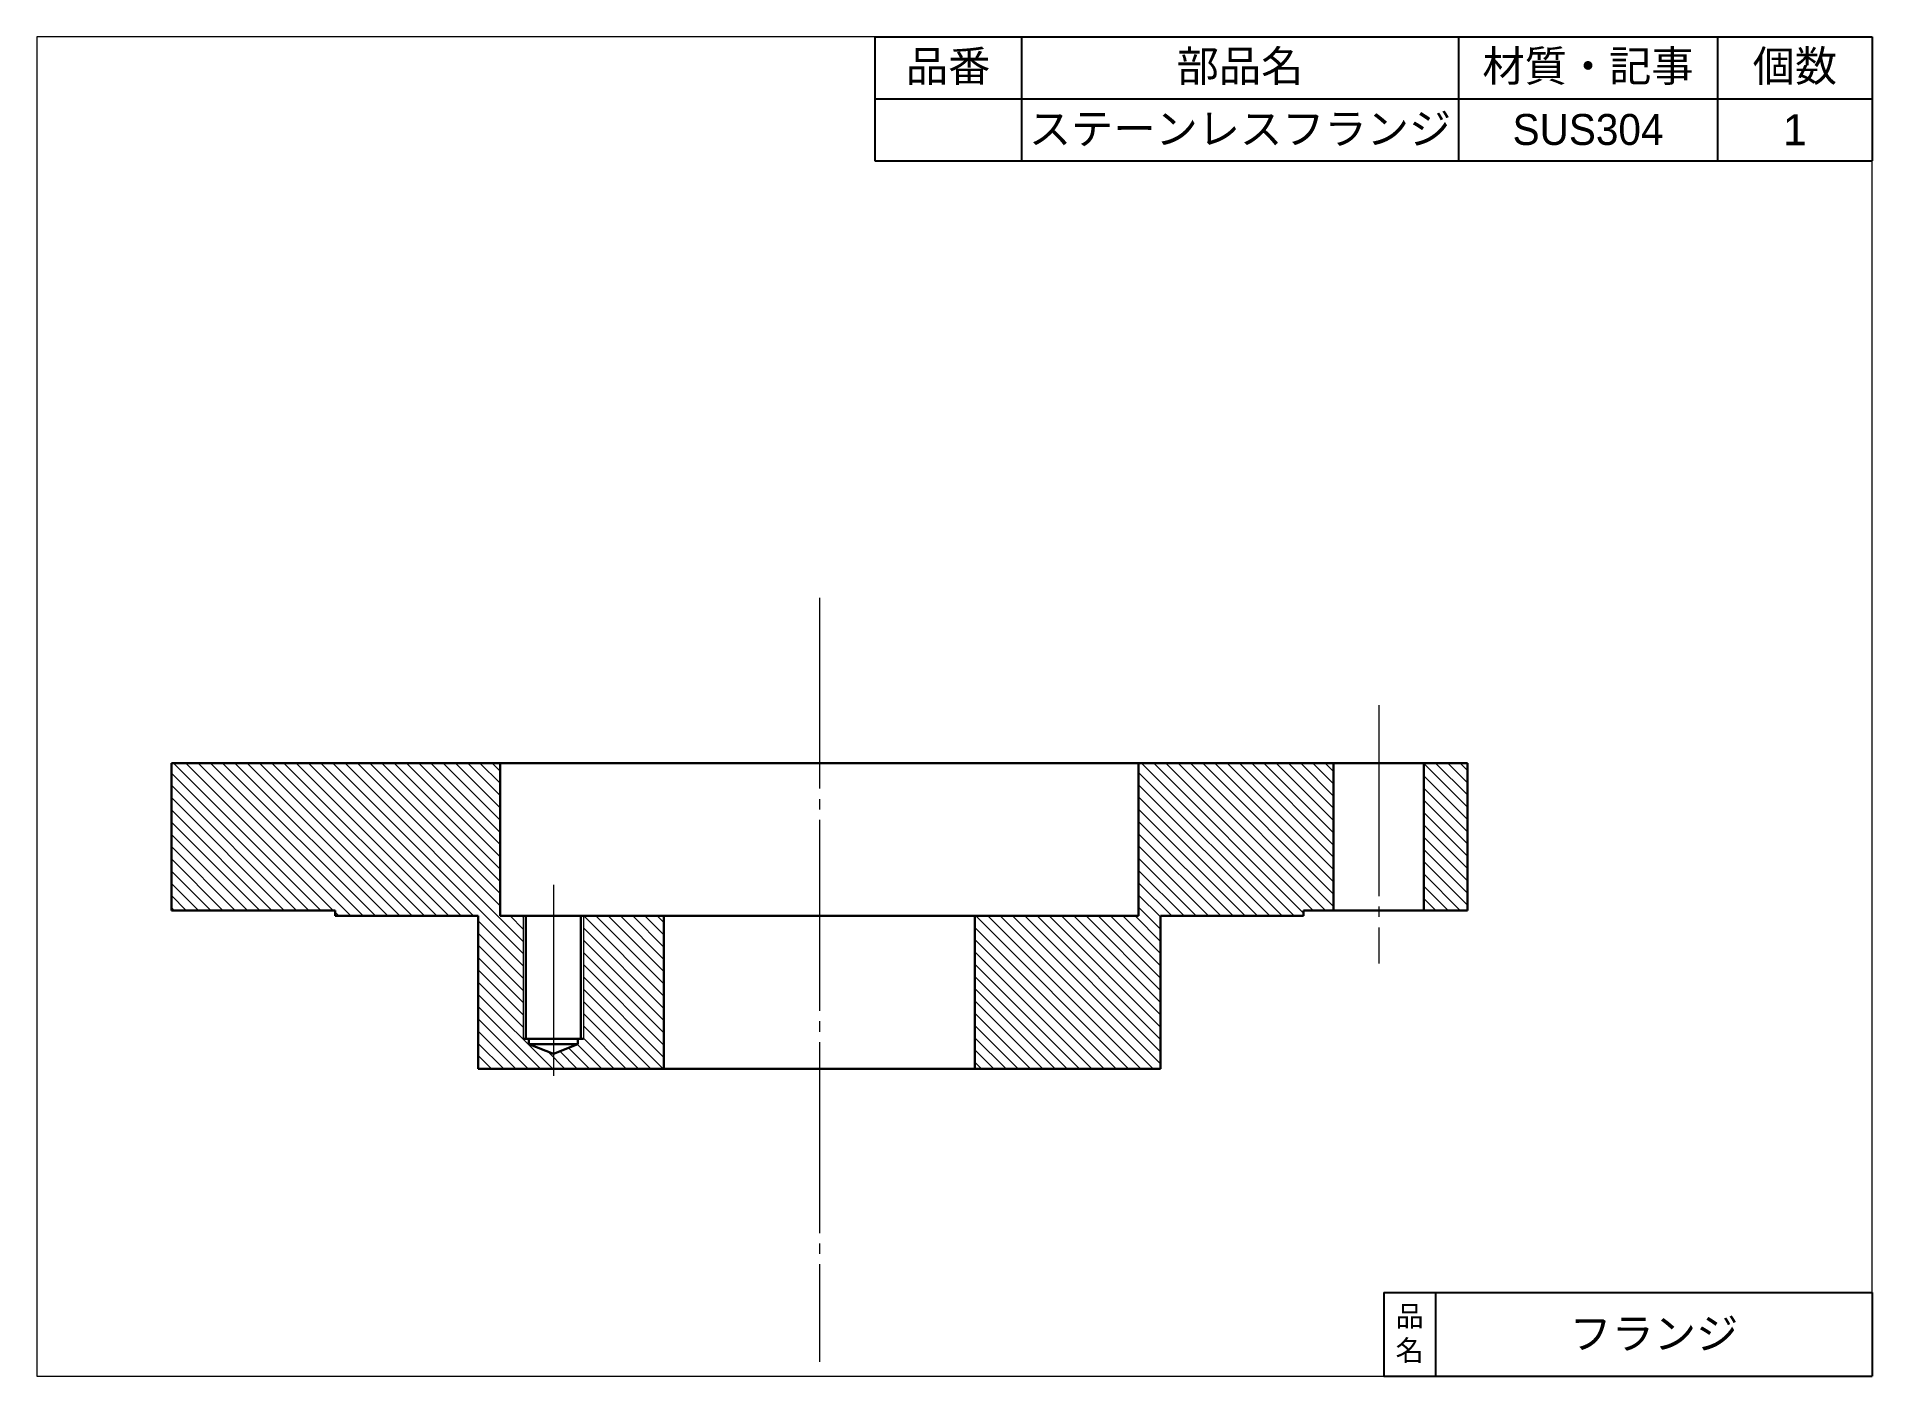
# Paper-space layout '배치1' of a CAD drawing. Header units: millimetres. Extents: x 0 to 267, y 0 to 195.
# The model-space entities are those that its viewports show. They can reach past a viewport. Long polylines and large blocks are cut down to what shows.
import ezdxf

# ---------------------------------------------------------------- set-up
doc = ezdxf.new("R2010")
doc.units = ezdxf.units.MM
doc.linetypes.add('JIS_08_11', pattern=[12.8, 11, -0.6, 0.6, -0.6])
for name, color, linetype, lineweight in [('SUS_BODY OUTER', 7, 'Continuous', 30), ('SUS_Dim', 7, 'Continuous', 13), ('UPFlange BODY inner', 7, 'Continuous', 13), ('UPFlange BODY OUTER', 7, 'Continuous', 30), ('UPFlange Center', 7, 'JIS_08_11', 13), ('UPFlange Hatch', 7, 'Continuous', 13)]:
    doc.layers.add(name, color=color, linetype=linetype, lineweight=lineweight)
doc.styles.get("Standard").update_dxf_attribs({"font": 'arial.ttf'})

# ---------------------------------------------------------------- blocks, each defined once
blk = doc.blocks.new('*T5')
at = {"layer": 'SUS_Dim', "color": 0, "linetype": 'ByBlock', "lineweight": -2, "transparency": 16777216}
for p, q in [((0, 0), (144.97, 0)), ((0, 0), (0, -18)), ((21.33, 0), (21.33, -18)), ((84.83, 0), (84.83, -18)), ((122.49, 0), (122.49, -18)), ((144.97, 0), (144.97, -18)), ((0, -9), (144.97, -9)), ((0, -18), (144.97, -18))]:
    blk.add_line(p, q, dxfattribs=at)
at = {"layer": 'SUS_Dim', "color": 0, "transparency": 16777216, "char_height": 4.5, "attachment_point": 5}
for s, insert, width in [('{\\fMS PGothic|b0|i0|c128|p50;品番}', (10.66, -4.5), 18.328), ('{\\fMS PGothic|b0|i0|c128|p50;部品名}', (53.08, -4.5), 60.5), ('{\\fMS PGothic|b0|i0|c128|p50;材質・記事}', (103.66, -4.5), 34.6638), ('{\\fMS PGothic|b0|i0|c128|p50;個数}', (133.73, -4.5), 19.4808), ('{\\fMS PGothic|b0|i0|c128|p50;ステーンレスフランジ}', (53.08, -13.5), 60.5), ('{\\fMS PGothic|b0|i0|c128|p50;SUS304}', (103.66, -13.5), 34.6638), ('1', (133.73, -13.5), 19.4808)]:
    blk.add_mtext(s, dxfattribs=dict(at, insert=insert, width=width))
blk = doc.blocks.new('*T6')
at = {"layer": 'SUS_Dim', "color": 0, "linetype": 'ByBlock', "lineweight": -2, "transparency": 16777216}
for p, q in [((0, 0), (71, 0)), ((0, 0), (0, -12.18)), ((7.5, 0), (7.5, -12.18)), ((71, 0), (71, -12.18)), ((0, -12.18), (71, -12.18))]:
    blk.add_line(p, q, dxfattribs=at)
at = {"layer": 'SUS_Dim', "color": 0, "transparency": 16777216, "attachment_point": 5}
for s, insert, char_height, width in [('{\\fMS PGothic|b0|i0|c128|p50;品名}', (3.75, -6.09), 3, 4.5), ('{\\fMS PGothic|b0|i0|c128|p50;フランジ}', (39.25, -6.09), 4.5, 60.5)]:
    blk.add_mtext(s, dxfattribs=dict(at, insert=insert, char_height=char_height, width=width))

msp = doc.modelspace()

# ---------------------------------------------------------------- hatches: boundary and pattern name
at = {"layer": 'UPFlange Hatch'}
h = msp.add_hatch(dxfattribs=at)
h.set_pattern_fill('ANSI31', color=256, angle=-90)
h.set_pattern_definition([(315, (1093.7877, 258.7362), (2.245064, 2.245064), [])])
h.paths.add_polyline_path([(131.72, -12.2), (131.72, -68.2), (159.22, -68.2), (159.22, -62.66), (150.22, -59.2), (150.22, -57.2), (148.22, -57.2), (148.22, -12.2), (139.72, -12.2), (139.72, 43.8), (19.22, 43.8), (19.22, -10.2), (79.22, -10.2), (79.22, -12.2)])
h.paths.add_polyline_path([(199.72, -68.2), (199.72, -12.2), (170.22, -12.2), (170.22, -57.2), (168.22, -57.2), (168.22, -59.2), (159.22, -62.66), (159.22, -68.2)])
h.paths.add_polyline_path([(381.72, -68.2), (381.72, -12.2), (434.22, -12.2), (434.22, -10.2), (445.22, -10.2), (445.22, 43.8), (373.72, 43.8), (373.72, -12.2), (313.72, -12.2), (313.72, -68.2)])
h.paths.add_polyline_path([(494.22, -10.2), (494.22, 43.8), (478.22, 43.8), (478.22, -10.2)])

# ---------------------------------------------------------------- linework, layer by layer
at = {"layer": 'UPFlange BODY inner'}
for p, q in [((148.22, -12.2), (148.22, -57.2)), ((170.22, -12.2), (170.22, -57.2))]:
    msp.add_line(p, q, dxfattribs=at)
at = {"layer": 'UPFlange BODY OUTER'}
for p, q in [((19.22, 43.8), (19.22, -10.2)), ((19.22, 43.8), (256.72, 43.8)), ((139.72, 43.8), (139.72, -12.2)), ((494.22, 43.8), (256.72, 43.8)), ((373.72, 43.8), (373.72, -12.2)), ((445.22, 43.8), (445.22, -10.2)), ((478.22, 43.8), (478.22, -10.2)), ((494.22, 43.8), (494.22, -10.2)), ((19.22, -10.2), (79.22, -10.2)), ((79.22, -10.2), (79.22, -12.2)), ((79.22, -12.2), (131.72, -12.2)), ((131.72, -12.2), (131.72, -68.2)), ((139.72, -12.2), (256.72, -12.2)), ((149.17, -12.2), (149.17, -57.2)), ((169.28, -12.2), (169.28, -57.2)), ((199.72, -12.2), (199.72, -68.2)), ((373.72, -12.2), (256.72, -12.2)), ((313.72, -12.2), (313.72, -68.2)), ((434.22, -12.2), (381.72, -12.2)), ((381.72, -12.2), (381.72, -68.2)), ((494.22, -10.2), (434.22, -10.2)), ((434.22, -10.2), (434.22, -12.2)), ((148.22, -57.2), (159.22, -57.2)), ((150.22, -57.2), (150.22, -59.2)), ((150.22, -59.2), (159.22, -62.66)), ((150.22, -59.2), (159.22, -59.2)), ((170.22, -57.2), (159.22, -57.2)), ((168.22, -59.2), (159.22, -62.66)), ((168.22, -59.2), (159.22, -59.2)), ((168.22, -57.2), (168.22, -59.2)), ((131.72, -68.2), (256.72, -68.2)), ((381.72, -68.2), (256.72, -68.2))]:
    msp.add_line(p, q, dxfattribs=at)
at = {"layer": 'UPFlange Center'}
for p, q in [((256.72, 104.4), (256.72, -175.52)), ((461.72, 65.03), (461.72, -29.56)), ((159.22, -0.84), (159.22, -72.27))]:
    msp.add_line(p, q, dxfattribs=at)

psp = doc.layouts.new('배치1')

# ---------------------------------------------------------------- block references
for name, p in [('*T5', (121.94, 194.86)), ('*T6', (195.92, 12.45))]:
    psp.add_blockref(name, p)

# ---------------------------------------------------------------- viewports
at = {"layer": 'SUS_BODY OUTER'}
psp.add_viewport(center=(133.53, 97.57), size=(266.78, 194.5867), view_center_point=(306.26, 64.53), view_height=490.7114, dxfattribs=at)

doc.saveas('drawing.dxf')
